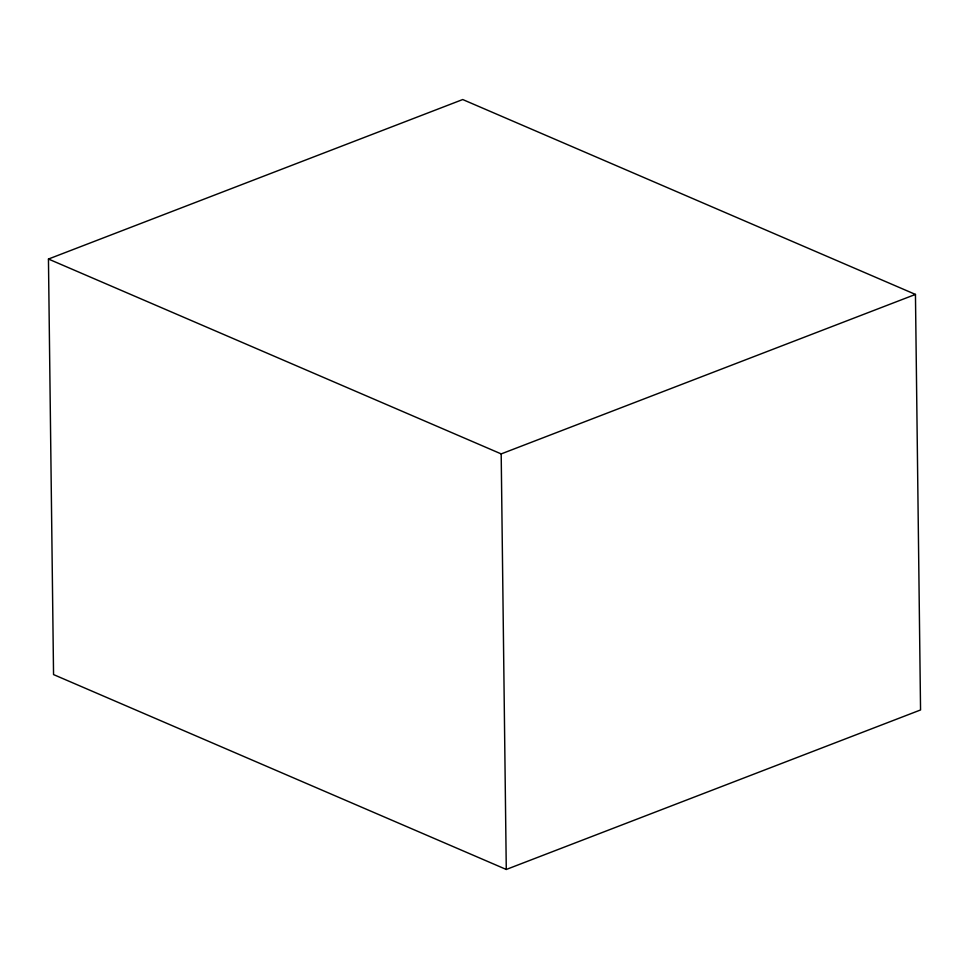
<?xml version="1.0" encoding="UTF-8"?>
<svg xmlns="http://www.w3.org/2000/svg" width="969" height="969" viewBox="0 0 969 969"><rect width="100%" height="100%" fill="white"/><g stroke="black" fill="none" stroke-linecap="round" stroke-linejoin="round"><path stroke-width="1.45" d="M48.45 259.038L462.722 99.541L915.451 294.419L920.55 709.962L506.278 869.459L53.549 674.581L48.45 259.038L501.191 453.904L915.451 294.419M501.191 453.904L506.278 869.459"/></g></svg>
